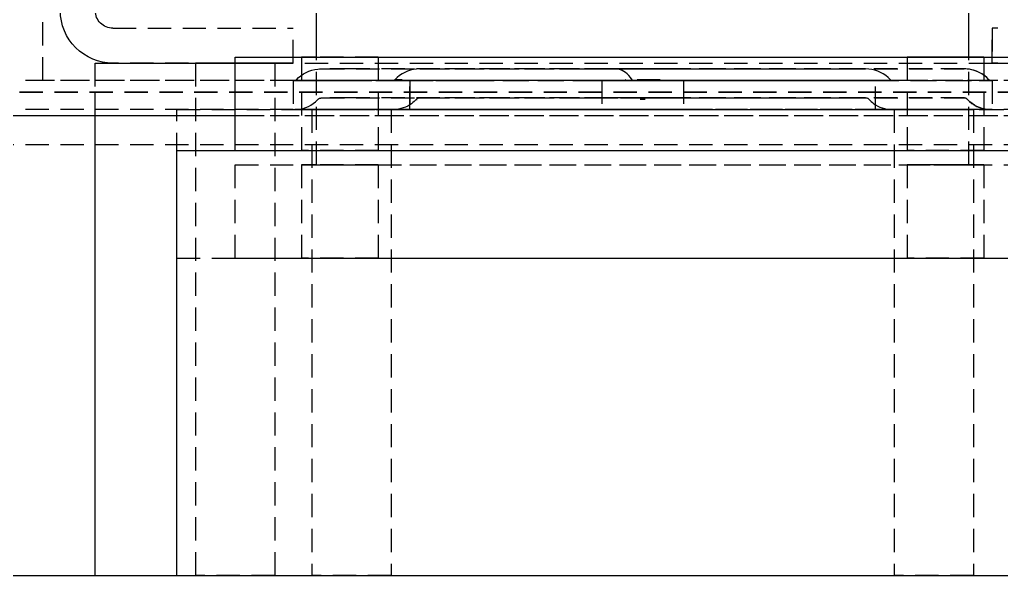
# Model space of a CAD drawing. Header units: metres. Extents: x -200 to 4040, y -1684 to 360.
# Drawn here: x 3586.5 to 3670.8, y -720 to -672.3 of the extents above; entities that cross this region are included whole.
import ezdxf

# ---------------------------------------------------------------- set-up
doc = ezdxf.new("R2010")
doc.units = ezdxf.units.M
doc.linetypes.add('DASHED2', pattern=[3, 2, -1])
doc.layers.add('GIZLI', color=8, linetype='DASHED2')
doc.layers.add('GORUNEN', color=7, linetype='Continuous')

msp = doc.modelspace()

# ---------------------------------------------------------------- linework, layer by layer
at = {"layer": 'GIZLI'}
for points in [[(3612, -675.5), (3612, -635.5)], [(3668, -675.5), (3668, -635.5)], [(3612, -684.75), (3612, -644.75)], [(3612, -684.75), (3612, -644.75)], [(3668, -684.75), (3668, -644.75)], [(3668, -684.75), (3668, -644.75)], [(3588.5, -677.5), (3588.5, -645.5)], [(3588.5, -677.5), (3588.5, -645.5)], [(3594.5, -676), (3594.059, -675.978), (3593.622, -675.914), (3593.194, -675.806), (3592.778, -675.657), (3592.379, -675.469), (3592, -675.242), (3591.645, -674.979), (3591.318, -674.682), (3591.021, -674.355), (3590.758, -674), (3590.531, -673.621), (3590.343, -673.222), (3590.194, -672.806), (3590.086, -672.378), (3590.022, -671.941), (3590, -671.5)], [(3594.5, -676), (3594.059, -675.978), (3593.622, -675.914), (3593.194, -675.806), (3592.778, -675.657), (3592.379, -675.469), (3592, -675.242), (3591.645, -674.979), (3591.318, -674.682), (3591.021, -674.355), (3590.758, -674), (3590.531, -673.621), (3590.343, -673.222), (3590.194, -672.806), (3590.086, -672.378), (3590.022, -671.941), (3590, -671.5)], [(3594.5, -673), (3594.353, -672.993), (3594.207, -672.971), (3594.065, -672.935), (3593.926, -672.886), (3593.793, -672.823), (3593.667, -672.747), (3593.548, -672.66), (3593.439, -672.561), (3593.34, -672.452), (3593.253, -672.333), (3593.177, -672.207), (3593.114, -672.074), (3593.065, -671.935), (3593.029, -671.793), (3593.007, -671.647), (3593, -671.5)], [(3594.5, -673), (3594.353, -672.993), (3594.207, -672.971), (3594.065, -672.935), (3593.926, -672.886), (3593.793, -672.823), (3593.667, -672.747), (3593.548, -672.66), (3593.439, -672.561), (3593.34, -672.452), (3593.253, -672.333), (3593.177, -672.207), (3593.114, -672.074), (3593.065, -671.935), (3593.029, -671.793), (3593.007, -671.647), (3593, -671.5)], [(3594.5, -673), (3610, -673)], [(3594.5, -673), (3610, -673)], [(3610, -676), (3610, -673)], [(3610, -676), (3610, -673)], [(3685.5, -673), (3670, -673)], [(3685.5, -673), (3670, -673)], [(3670, -673), (3670, -676)], [(3670, -676), (3670, -673)], [(3593, -720), (3593, -676)], [(3593, -676), (3687, -676)], [(3593, -680.5), (3593, -676)], [(3593, -676), (3687, -676)], [(3594.5, -676), (3610, -676)], [(3610, -676), (3594.5, -676)], [(3608.4, -676), (3601.6, -676)], [(3601.6, -676), (3605, -676)], [(3601.6, -676), (3601.6, -720)], [(3605, -683.5), (3605, -675.5)], [(3605, -675.5), (3675, -675.5)], [(3605, -676), (3608.4, -676)], [(3608.4, -676), (3608.4, -720)], [(3612, -675.5), (3610.7, -675.5)], [(3610.7, -675.5), (3614, -675.5)], [(3617.3, -675.5), (3610.7, -675.5)], [(3610.7, -675.5), (3612, -675.5)], [(3610.7, -675.5), (3610.7, -683.5)], [(3610.7, -675.5), (3610.7, -683.5)], [(3617.3, -675.5), (3612, -675.5)], [(3612, -675.5), (3614, -675.5)], [(3612, -675.5), (3617.3, -675.5)], [(3612, -675.5), (3617.3, -675.5)], [(3614, -675.5), (3617.3, -675.5)], [(3614, -675.5), (3617.3, -675.5)], [(3617.3, -675.5), (3662.7, -675.5)], [(3617.3, -675.5), (3662.7, -675.5)], [(3617.3, -675.5), (3617.3, -683.5)], [(3617.3, -675.5), (3617.3, -683.5)], [(3669.3, -675.5), (3662.7, -675.5)], [(3662.7, -675.5), (3666, -675.5)], [(3662.7, -675.5), (3668, -675.5)], [(3662.7, -675.5), (3666, -675.5)], [(3668, -675.5), (3662.7, -675.5)], [(3662.7, -675.5), (3668, -675.5)], [(3662.7, -675.5), (3662.7, -683.5)], [(3662.7, -675.5), (3662.7, -683.5)], [(3666, -675.5), (3669.3, -675.5)], [(3666, -675.5), (3668, -675.5)], [(3668, -675.5), (3669.3, -675.5)], [(3669.3, -675.5), (3668, -675.5)], [(3669.3, -675.5), (3669.3, -683.5)], [(3669.3, -675.5), (3669.3, -683.5)], [(3670, -676), (3685.5, -676)], [(3685.5, -676), (3670, -676)], [(3610.267, -677.435), (3610.453, -677.251), (3610.655, -677.084), (3610.871, -676.936), (3611.1, -676.808), (3611.339, -676.701), (3611.587, -676.616), (3611.841, -676.554), (3612.1, -676.516), (3612.25, -676.504), (3612.4, -676.5)], [(3610.267, -677.435), (3610.453, -677.251), (3610.655, -677.084), (3610.871, -676.936), (3611.1, -676.808), (3611.339, -676.701), (3611.587, -676.616), (3611.841, -676.554), (3612.1, -676.516), (3612.25, -676.504), (3612.4, -676.5)], [(3612.4, -676.5), (3635.1, -676.5)], [(3615.137, -676.5), (3612.4, -676.5)], [(3637.585, -676.5), (3615.137, -676.5)], [(3620.857, -676.5), (3620.591, -676.512), (3620.327, -676.549), (3620.068, -676.609), (3619.815, -676.693), (3619.571, -676.8), (3619.338, -676.929), (3619.118, -677.079), (3618.913, -677.248), (3618.724, -677.435)], [(3620.857, -676.5), (3640, -676.5)], [(3640, -676.5), (3620.857, -676.5)], [(3635.1, -676.5), (3644.9, -676.5)], [(3642.415, -676.5), (3637.585, -676.5)], [(3639.1, -677.435), (3638.953, -677.232), (3638.808, -677.067), (3638.669, -676.934), (3638.523, -676.818), (3638.371, -676.72), (3638.23, -676.646), (3638.1, -676.592), (3637.967, -676.55), (3637.833, -676.521), (3637.709, -676.505), (3637.585, -676.5)], [(3640, -676.5), (3659.143, -676.5)], [(3659.143, -676.5), (3640, -676.5)], [(3664.863, -676.5), (3642.415, -676.5)], [(3644.9, -676.5), (3667.6, -676.5)], [(3661.277, -677.435), (3661.087, -677.248), (3660.882, -677.079), (3660.662, -676.929), (3660.429, -676.8), (3660.185, -676.693), (3659.932, -676.609), (3659.673, -676.549), (3659.409, -676.512), (3659.143, -676.5)], [(3667.6, -676.5), (3664.863, -676.5)], [(3669.733, -677.435), (3669.547, -677.251), (3669.345, -677.084), (3669.129, -676.936), (3668.9, -676.808), (3668.661, -676.701), (3668.413, -676.616), (3668.159, -676.554), (3667.9, -676.516), (3667.75, -676.504), (3667.6, -676.5)], [(3669.733, -677.435), (3669.544, -677.248), (3669.339, -677.079), (3669.118, -676.929), (3668.885, -676.8), (3668.642, -676.693), (3668.389, -676.609), (3668.13, -676.549), (3667.866, -676.512), (3667.6, -676.5)], [(3669.733, -677.435), (3669.547, -677.251), (3669.345, -677.084), (3669.129, -676.936), (3668.9, -676.808), (3668.661, -676.701), (3668.413, -676.616), (3668.255, -676.575), (3668.062, -676.537), (3667.867, -676.512), (3667.734, -676.503), (3667.6, -676.5)], [(3694, -677.5), (3586, -677.5)], [(3694, -677.5), (3586, -677.5)], [(3691.5, -677.5), (3588.5, -677.5)], [(3691.5, -677.5), (3588.5, -677.5)], [(3670, -677.5), (3610, -677.5)], [(3610, -677.5), (3611.1, -677.5)], [(3610, -677.5), (3610, -680)], [(3610.12, -677.5), (3610.138, -677.499), (3610.156, -677.497), (3610.173, -677.493), (3610.19, -677.487), (3610.207, -677.48), (3610.223, -677.471), (3610.238, -677.461), (3610.252, -677.45), (3610.26, -677.443), (3610.267, -677.435)], [(3610.12, -677.5), (3610.138, -677.499), (3610.156, -677.497), (3610.173, -677.493), (3610.19, -677.487), (3610.207, -677.48), (3610.223, -677.471), (3610.238, -677.461), (3610.252, -677.45), (3610.26, -677.443), (3610.267, -677.435)], [(3610.267, -677.435), (3610.253, -677.449), (3610.239, -677.46), (3610.223, -677.471), (3610.206, -677.48), (3610.189, -677.488), (3610.17, -677.494), (3610.15, -677.498), (3610.135, -677.499), (3610.12, -677.5)], [(3610.12, -677.5), (3616.757, -677.5)], [(3635.1, -677.5), (3610.12, -677.5)], [(3611.1, -677.5), (3620, -677.5)], [(3639.205, -677.5), (3616.757, -677.5)], [(3618.724, -677.435), (3618.711, -677.448), (3618.697, -677.46), (3618.682, -677.47), (3618.666, -677.479), (3618.65, -677.486), (3618.632, -677.492), (3618.621, -677.495), (3618.607, -677.498), (3618.594, -677.499), (3618.585, -677.5), (3618.576, -677.5)], [(3619.237, -677.5), (3618.576, -677.5)], [(3618.576, -677.5), (3619.237, -677.5)], [(3619.341, -677.435), (3618.724, -677.435)], [(3618.724, -677.435), (3619.341, -677.435)], [(3619.237, -677.5), (3638.38, -677.5)], [(3638.38, -677.5), (3619.237, -677.5)], [(3620, -677.5), (3620, -680)], [(3620, -677.5), (3625, -677.5)], [(3620, -680), (3620, -677.5)], [(3625, -677.5), (3655, -677.5)], [(3635.1, -677.5), (3644.9, -677.5)], [(3636.5, -677.5), (3636.5, -680)], [(3636.5, -677.5), (3640, -677.5)], [(3640, -677.5), (3636.5, -677.5)], [(3636.5, -677.5), (3636.5, -680)], [(3636.5, -677.5), (3640, -677.5)], [(3640, -677.5), (3636.5, -677.5)], [(3636.5, -677.5), (3636.5, -680)], [(3636.5, -677.5), (3640, -677.5)], [(3640, -677.5), (3636.5, -677.5)], [(3636.5, -677.5), (3636.5, -680)], [(3636.5, -677.5), (3640, -677.5)], [(3640, -677.5), (3636.5, -677.5)], [(3636.5, -677.5), (3636.5, -680)], [(3636.5, -677.5), (3640, -677.5)], [(3640, -677.5), (3636.5, -677.5)], [(3636.5, -677.5), (3636.5, -680)], [(3636.5, -677.5), (3640, -677.5)], [(3640, -677.5), (3636.5, -677.5)], [(3636.5, -677.5), (3636.5, -680)], [(3636.5, -677.5), (3640, -677.5)], [(3640, -677.5), (3636.5, -677.5)], [(3636.5, -677.5), (3636.5, -680)], [(3636.5, -677.5), (3640, -677.5)], [(3640, -677.5), (3636.5, -677.5)], [(3638.38, -677.5), (3641.62, -677.5)], [(3641.62, -677.5), (3638.38, -677.5)], [(3641.515, -677.435), (3638.485, -677.435)], [(3639.205, -677.5), (3640.795, -677.5)], [(3640, -677.5), (3643.5, -677.5)], [(3643.5, -677.5), (3640, -677.5)], [(3640, -677.5), (3643.5, -677.5)], [(3643.5, -677.5), (3640, -677.5)], [(3640, -677.5), (3643.5, -677.5)], [(3643.5, -677.5), (3640, -677.5)], [(3640, -677.5), (3643.5, -677.5)], [(3643.5, -677.5), (3640, -677.5)], [(3640, -677.5), (3643.5, -677.5)], [(3643.5, -677.5), (3640, -677.5)], [(3640, -677.5), (3643.5, -677.5)], [(3643.5, -677.5), (3640, -677.5)], [(3640, -677.5), (3643.5, -677.5)], [(3643.5, -677.5), (3640, -677.5)], [(3640, -677.5), (3643.5, -677.5)], [(3643.5, -677.5), (3640, -677.5)], [(3663.243, -677.5), (3640.795, -677.5)], [(3660.763, -677.5), (3641.62, -677.5)], [(3641.62, -677.5), (3660.763, -677.5)], [(3643.5, -677.5), (3643.5, -680)], [(3643.5, -677.5), (3643.5, -680)], [(3643.5, -677.5), (3643.5, -680)], [(3643.5, -677.5), (3643.5, -680)], [(3643.5, -677.5), (3643.5, -680)], [(3643.5, -677.5), (3643.5, -680)], [(3643.5, -677.5), (3643.5, -680)], [(3643.5, -677.5), (3643.5, -680)], [(3669.88, -677.5), (3644.9, -677.5)], [(3655, -677.5), (3660, -677.5)], [(3660, -677.5), (3668.9, -677.5)], [(3660, -680), (3660, -677.5)], [(3660, -680), (3660, -677.5)], [(3660.763, -677.5), (3661.424, -677.5)], [(3661.424, -677.5), (3660.763, -677.5)], [(3661.277, -677.435), (3661.289, -677.448), (3661.303, -677.46), (3661.318, -677.47), (3661.334, -677.479), (3661.35, -677.486), (3661.368, -677.492), (3661.385, -677.496), (3661.403, -677.499), (3661.413, -677.5), (3661.424, -677.5)], [(3663.243, -677.5), (3669.88, -677.5)], [(3668.9, -677.5), (3670, -677.5)], [(3669.88, -677.5), (3669.862, -677.499), (3669.844, -677.497), (3669.827, -677.493), (3669.81, -677.487), (3669.793, -677.48), (3669.777, -677.471), (3669.762, -677.461), (3669.748, -677.45), (3669.74, -677.443), (3669.733, -677.435)], [(3669.733, -677.435), (3669.746, -677.448), (3669.76, -677.46), (3669.776, -677.47), (3669.792, -677.479), (3669.809, -677.487), (3669.826, -677.492), (3669.844, -677.497), (3669.862, -677.499), (3669.88, -677.5)], [(3669.733, -677.435), (3669.747, -677.449), (3669.761, -677.46), (3669.777, -677.471), (3669.794, -677.48), (3669.811, -677.488), (3669.83, -677.494), (3669.85, -677.498), (3669.865, -677.499), (3669.88, -677.5)], [(3670, -677.5), (3670, -680)], [(3547.5, -678.5), (3732.5, -678.5)], [(3732.5, -678.5), (3547.5, -678.5)], [(3610.12, -680), (3610.363, -679.989), (3610.605, -679.956), (3610.843, -679.901), (3611.075, -679.825), (3611.299, -679.729), (3611.513, -679.613), (3611.716, -679.477), (3611.906, -679.324), (3612.008, -679.229), (3612.106, -679.129)], [(3610.12, -680), (3610.363, -679.989), (3610.605, -679.956), (3610.843, -679.901), (3611.075, -679.825), (3611.299, -679.729), (3611.513, -679.613), (3611.716, -679.477), (3611.906, -679.324), (3612.008, -679.229), (3612.106, -679.129)], [(3612.106, -679.129), (3612.131, -679.104), (3612.159, -679.081), (3612.189, -679.06), (3612.221, -679.043), (3612.254, -679.028), (3612.288, -679.016), (3612.323, -679.008), (3612.359, -679.002), (3612.379, -679.001), (3612.4, -679)], [(3612.106, -679.129), (3612.131, -679.104), (3612.159, -679.081), (3612.189, -679.06), (3612.221, -679.043), (3612.254, -679.028), (3612.288, -679.016), (3612.323, -679.008), (3612.359, -679.002), (3612.379, -679.001), (3612.4, -679)], [(3615.137, -679), (3612.4, -679)], [(3612.4, -679), (3635.1, -679)], [(3637.585, -679), (3615.137, -679)], [(3620.562, -679.129), (3620.389, -679.301), (3620.273, -679.4), (3620.152, -679.492), (3620, -679.594), (3619.821, -679.696), (3619.635, -679.784), (3619.443, -679.857), (3619.245, -679.916), (3619.044, -679.959), (3618.84, -679.987), (3618.708, -679.997), (3618.576, -680)], [(3620.857, -679), (3620.82, -679.002), (3620.784, -679.007), (3620.748, -679.015), (3620.713, -679.027), (3620.679, -679.041), (3620.647, -679.059), (3620.617, -679.08), (3620.589, -679.103), (3620.562, -679.129)], [(3620.648, -679.129), (3620.562, -679.129)], [(3620.562, -679.129), (3620.648, -679.129)], [(3640, -679), (3620.857, -679)], [(3620.857, -679), (3640, -679)], [(3635.1, -679), (3644.9, -679)], [(3642.415, -679), (3637.585, -679)], [(3640.209, -679.129), (3639.791, -679.129)], [(3659.143, -679), (3640, -679)], [(3640, -679), (3659.143, -679)], [(3664.863, -679), (3642.415, -679)], [(3644.9, -679), (3667.6, -679)], [(3659.438, -679.129), (3659.411, -679.103), (3659.383, -679.08), (3659.353, -679.059), (3659.321, -679.041), (3659.287, -679.027), (3659.252, -679.015), (3659.216, -679.007), (3659.18, -679.002), (3659.143, -679)], [(3659.438, -679.129), (3659.611, -679.301), (3659.727, -679.4), (3659.848, -679.492), (3660, -679.594), (3660.179, -679.696), (3660.365, -679.784), (3660.557, -679.857), (3660.755, -679.916), (3660.956, -679.959), (3661.16, -679.987), (3661.292, -679.997), (3661.424, -680)], [(3667.6, -679), (3664.863, -679)], [(3667.894, -679.129), (3667.869, -679.104), (3667.841, -679.081), (3667.811, -679.06), (3667.779, -679.043), (3667.746, -679.028), (3667.712, -679.016), (3667.677, -679.008), (3667.641, -679.002), (3667.621, -679.001), (3667.6, -679)], [(3667.894, -679.129), (3667.868, -679.103), (3667.84, -679.08), (3667.809, -679.059), (3667.777, -679.041), (3667.744, -679.027), (3667.709, -679.015), (3667.673, -679.007), (3667.637, -679.002), (3667.6, -679)], [(3667.894, -679.129), (3667.869, -679.104), (3667.841, -679.081), (3667.811, -679.06), (3667.779, -679.042), (3667.746, -679.028), (3667.712, -679.016), (3667.677, -679.007), (3667.641, -679.002), (3667.621, -679.001), (3667.6, -679)], [(3669.88, -680), (3669.637, -679.989), (3669.395, -679.956), (3669.157, -679.901), (3668.925, -679.825), (3668.701, -679.729), (3668.487, -679.613), (3668.284, -679.477), (3668.094, -679.324), (3667.992, -679.229), (3667.894, -679.129)], [(3667.894, -679.129), (3668.07, -679.303), (3668.262, -679.461), (3668.467, -679.6), (3668.684, -679.72), (3668.911, -679.82), (3669.146, -679.898), (3669.387, -679.955), (3669.633, -679.989), (3669.88, -680)], [(3694, -680), (3586, -680)], [(3694, -680), (3586, -680)], [(3600, -720), (3600, -680)], [(3600, -680), (3680, -680)], [(3600, -720), (3600, -680)], [(3600, -680), (3680, -680)], [(3600, -720), (3600, -680)], [(3600, -680), (3680, -680)], [(3600, -720), (3600, -680)], [(3600, -680), (3680, -680)], [(3600, -720), (3600, -680)], [(3600, -680), (3680, -680)], [(3600, -720), (3600, -680)], [(3600, -680), (3680, -680)], [(3600, -720), (3600, -680)], [(3600, -680), (3680, -680)], [(3600, -720), (3600, -680)], [(3600, -680), (3680, -680)], [(3600, -720), (3600, -680)], [(3600, -680), (3680, -680)], [(3600, -720), (3600, -680)], [(3600, -680), (3680, -680)], [(3600, -720), (3600, -680)], [(3600, -680), (3680, -680)], [(3600, -720), (3600, -680)], [(3600, -680), (3680, -680)], [(3670, -680), (3610, -680)], [(3610, -680), (3611.1, -680)], [(3610.12, -680), (3616.757, -680)], [(3635.1, -680), (3610.12, -680)], [(3611.1, -680), (3620, -680)], [(3618.4, -680), (3611.6, -680)], [(3611.6, -680), (3615, -680)], [(3618.4, -680), (3611.6, -680)], [(3611.6, -680), (3615, -680)], [(3618.4, -680), (3611.6, -680)], [(3611.6, -680), (3615, -680)], [(3618.4, -680), (3611.6, -680)], [(3611.6, -680), (3615, -680)], [(3618.4, -680), (3611.6, -680)], [(3611.6, -680), (3615, -680)], [(3618.4, -680), (3611.6, -680)], [(3611.6, -680), (3615, -680)], [(3611.6, -680), (3611.6, -720)], [(3611.6, -680), (3611.6, -720)], [(3611.6, -680), (3611.6, -720)], [(3611.6, -680), (3611.6, -720)], [(3611.6, -680), (3611.6, -720)], [(3611.6, -680), (3611.6, -720)], [(3615, -680), (3618.4, -680)], [(3615, -680), (3618.4, -680)], [(3615, -680), (3618.4, -680)], [(3615, -680), (3618.4, -680)], [(3615, -680), (3618.4, -680)], [(3615, -680), (3618.4, -680)], [(3639.205, -680), (3616.757, -680)], [(3618.4, -680), (3618.4, -720)], [(3618.4, -680), (3618.4, -720)], [(3618.4, -680), (3618.4, -720)], [(3618.4, -680), (3618.4, -720)], [(3618.4, -680), (3618.4, -720)], [(3618.4, -680), (3618.4, -720)], [(3619.237, -680), (3618.576, -680)], [(3618.576, -680), (3619.237, -680)], [(3619.237, -680), (3638.38, -680)], [(3638.38, -680), (3619.237, -680)], [(3620, -680), (3625, -680)], [(3625, -680), (3655, -680)], [(3635.1, -680), (3644.9, -680)], [(3636.5, -680), (3640, -680)], [(3640, -680), (3636.5, -680)], [(3636.5, -680), (3640, -680)], [(3640, -680), (3636.5, -680)], [(3636.5, -680), (3640, -680)], [(3640, -680), (3636.5, -680)], [(3636.5, -680), (3640, -680)], [(3640, -680), (3636.5, -680)], [(3636.5, -680), (3640, -680)], [(3640, -680), (3636.5, -680)], [(3636.5, -680), (3640, -680)], [(3640, -680), (3636.5, -680)], [(3636.5, -680), (3640, -680)], [(3640, -680), (3636.5, -680)], [(3636.5, -680), (3640, -680)], [(3640, -680), (3636.5, -680)], [(3638.38, -680), (3641.62, -680)], [(3641.62, -680), (3638.38, -680)], [(3639.205, -680), (3640.795, -680)], [(3640, -680), (3643.5, -680)], [(3643.5, -680), (3640, -680)], [(3640, -680), (3643.5, -680)], [(3643.5, -680), (3640, -680)], [(3640, -680), (3643.5, -680)], [(3643.5, -680), (3640, -680)], [(3640, -680), (3643.5, -680)], [(3643.5, -680), (3640, -680)], [(3640, -680), (3643.5, -680)], [(3643.5, -680), (3640, -680)], [(3640, -680), (3643.5, -680)], [(3643.5, -680), (3640, -680)], [(3640, -680), (3643.5, -680)], [(3643.5, -680), (3640, -680)], [(3640, -680), (3643.5, -680)], [(3643.5, -680), (3640, -680)], [(3663.243, -680), (3640.795, -680)], [(3660.763, -680), (3641.62, -680)], [(3641.62, -680), (3660.763, -680)], [(3669.88, -680), (3644.9, -680)], [(3655, -680), (3660, -680)], [(3660, -680), (3668.9, -680)], [(3660.763, -680), (3661.424, -680)], [(3661.424, -680), (3660.763, -680)], [(3668.4, -680), (3661.6, -680)], [(3661.6, -680), (3665, -680)], [(3668.4, -680), (3661.6, -680)], [(3661.6, -680), (3665, -680)], [(3668.4, -680), (3661.6, -680)], [(3661.6, -680), (3665, -680)], [(3668.4, -680), (3661.6, -680)], [(3661.6, -680), (3665, -680)], [(3668.4, -680), (3661.6, -680)], [(3661.6, -680), (3665, -680)], [(3668.4, -680), (3661.6, -680)], [(3661.6, -680), (3665, -680)], [(3661.6, -680), (3661.6, -720)], [(3661.6, -680), (3661.6, -720)], [(3661.6, -680), (3661.6, -720)], [(3661.6, -680), (3661.6, -720)], [(3661.6, -680), (3661.6, -720)], [(3661.6, -680), (3661.6, -720)], [(3663.243, -680), (3669.88, -680)], [(3665, -680), (3668.4, -680)], [(3665, -680), (3668.4, -680)], [(3665, -680), (3668.4, -680)], [(3665, -680), (3668.4, -680)], [(3665, -680), (3668.4, -680)], [(3665, -680), (3668.4, -680)], [(3668.4, -680), (3668.4, -720)], [(3668.4, -680), (3668.4, -720)], [(3668.4, -680), (3668.4, -720)], [(3668.4, -680), (3668.4, -720)], [(3668.4, -680), (3668.4, -720)], [(3668.4, -680), (3668.4, -720)], [(3668.9, -680), (3670, -680)], [(3539.5, -680.5), (3740.5, -680.5)], [(3605, -680.5), (3675, -680.5)], [(3575, -683), (3705, -683)], [(3575, -683), (3705, -683)], [(3600, -720), (3600, -683.5)], [(3600, -683.5), (3680, -683.5)], [(3605, -683.5), (3675, -683.5)], [(3605, -683.5), (3675, -683.5)], [(3617.3, -683.5), (3610.7, -683.5)], [(3610.7, -683.5), (3614, -683.5)], [(3617.3, -683.5), (3610.7, -683.5)], [(3610.7, -683.5), (3614, -683.5)], [(3614, -683.5), (3617.3, -683.5)], [(3614, -683.5), (3617.3, -683.5)], [(3669.3, -683.5), (3662.7, -683.5)], [(3662.7, -683.5), (3666, -683.5)], [(3669.3, -683.5), (3662.7, -683.5)], [(3662.7, -683.5), (3666, -683.5)], [(3666, -683.5), (3669.3, -683.5)], [(3666, -683.5), (3669.3, -683.5)], [(3605, -692.75), (3605, -684.75)], [(3605, -684.75), (3675, -684.75)], [(3605, -692.75), (3605, -684.75)], [(3605, -684.75), (3675, -684.75)], [(3612, -684.75), (3610.7, -684.75)], [(3610.7, -684.75), (3614, -684.75)], [(3617.3, -684.75), (3610.7, -684.75)], [(3610.7, -684.75), (3612, -684.75)], [(3610.7, -684.75), (3610.7, -692.75)], [(3610.7, -684.75), (3610.7, -692.75)], [(3617.3, -684.75), (3612, -684.75)], [(3612, -684.75), (3614, -684.75)], [(3612, -684.75), (3617.3, -684.75)], [(3612, -684.75), (3617.3, -684.75)], [(3614, -684.75), (3617.3, -684.75)], [(3614, -684.75), (3617.3, -684.75)], [(3617.3, -684.75), (3662.7, -684.75)], [(3617.3, -684.75), (3662.7, -684.75)], [(3617.3, -684.75), (3617.3, -692.75)], [(3617.3, -684.75), (3617.3, -692.75)], [(3669.3, -684.75), (3662.7, -684.75)], [(3662.7, -684.75), (3666, -684.75)], [(3662.7, -684.75), (3668, -684.75)], [(3662.7, -684.75), (3666, -684.75)], [(3668, -684.75), (3662.7, -684.75)], [(3662.7, -684.75), (3668, -684.75)], [(3662.7, -684.75), (3662.7, -692.75)], [(3662.7, -684.75), (3662.7, -692.75)], [(3666, -684.75), (3669.3, -684.75)], [(3666, -684.75), (3668, -684.75)], [(3668, -684.75), (3669.3, -684.75)], [(3669.3, -684.75), (3668, -684.75)], [(3669.3, -684.75), (3669.3, -692.75)], [(3669.3, -684.75), (3669.3, -692.75)], [(3600, -720), (3600, -692.75)], [(3600, -692.75), (3680, -692.75)], [(3600, -720), (3600, -692.75)], [(3600, -692.75), (3680, -692.75)], [(3605, -692.75), (3675, -692.75)], [(3605, -692.75), (3675, -692.75)], [(3617.3, -692.75), (3610.7, -692.75)], [(3610.7, -692.75), (3614, -692.75)], [(3617.3, -692.75), (3610.7, -692.75)], [(3610.7, -692.75), (3614, -692.75)], [(3614, -692.75), (3617.3, -692.75)], [(3614, -692.75), (3617.3, -692.75)], [(3669.3, -692.75), (3662.7, -692.75)], [(3662.7, -692.75), (3666, -692.75)], [(3669.3, -692.75), (3662.7, -692.75)], [(3662.7, -692.75), (3666, -692.75)], [(3666, -692.75), (3669.3, -692.75)], [(3666, -692.75), (3669.3, -692.75)], [(3380, -720), (3900, -720)], [(3560, -720), (3720, -720)], [(3560, -720), (3720, -720)], [(3593, -720), (3687, -720)], [(3593, -720), (3687, -720)], [(3600, -720), (3680, -720)], [(3600, -720), (3680, -720)], [(3600, -720), (3680, -720)], [(3600, -720), (3680, -720)], [(3600, -720), (3680, -720)], [(3600, -720), (3680, -720)], [(3600, -720), (3680, -720)], [(3600, -720), (3680, -720)], [(3600, -720), (3680, -720)], [(3600, -720), (3680, -720)], [(3600, -720), (3680, -720)], [(3600, -720), (3680, -720)], [(3600, -720), (3680, -720)], [(3600, -720), (3680, -720)], [(3600, -720), (3680, -720)], [(3600, -720), (3680, -720)], [(3608.4, -720), (3601.6, -720)], [(3601.6, -720), (3605, -720)], [(3605, -720), (3608.4, -720)], [(3618.4, -720), (3611.6, -720)], [(3611.6, -720), (3615, -720)], [(3618.4, -720), (3611.6, -720)], [(3611.6, -720), (3615, -720)], [(3618.4, -720), (3611.6, -720)], [(3611.6, -720), (3615, -720)], [(3618.4, -720), (3611.6, -720)], [(3611.6, -720), (3615, -720)], [(3618.4, -720), (3611.6, -720)], [(3611.6, -720), (3615, -720)], [(3618.4, -720), (3611.6, -720)], [(3611.6, -720), (3615, -720)], [(3615, -720), (3618.4, -720)], [(3615, -720), (3618.4, -720)], [(3615, -720), (3618.4, -720)], [(3615, -720), (3618.4, -720)], [(3615, -720), (3618.4, -720)], [(3615, -720), (3618.4, -720)], [(3668.4, -720), (3661.6, -720)], [(3661.6, -720), (3665, -720)], [(3668.4, -720), (3661.6, -720)], [(3661.6, -720), (3665, -720)], [(3668.4, -720), (3661.6, -720)], [(3661.6, -720), (3665, -720)], [(3668.4, -720), (3661.6, -720)], [(3661.6, -720), (3665, -720)], [(3668.4, -720), (3661.6, -720)], [(3661.6, -720), (3665, -720)], [(3668.4, -720), (3661.6, -720)], [(3661.6, -720), (3665, -720)], [(3665, -720), (3668.4, -720)], [(3665, -720), (3668.4, -720)], [(3665, -720), (3668.4, -720)], [(3665, -720), (3668.4, -720)], [(3665, -720), (3668.4, -720)], [(3665, -720), (3668.4, -720)]]:
    msp.add_lwpolyline(points, dxfattribs=at)
at = {"layer": 'GORUNEN'}
for points in [[(3612, -675.5), (3612, -635.5)], [(3668, -675.5), (3668, -635.5)], [(3605, -683.5), (3605, -675.5)], [(3605, -675.5), (3675, -675.5)], [(3539.5, -680.5), (3605, -680.5)], [(3593, -720), (3593, -680.5)], [(3600, -720), (3600, -683.5)], [(3600, -683.5), (3680, -683.5)], [(3380, -720), (3900, -720)]]:
    msp.add_lwpolyline(points, dxfattribs=at)

doc.saveas('drawing.dxf')
